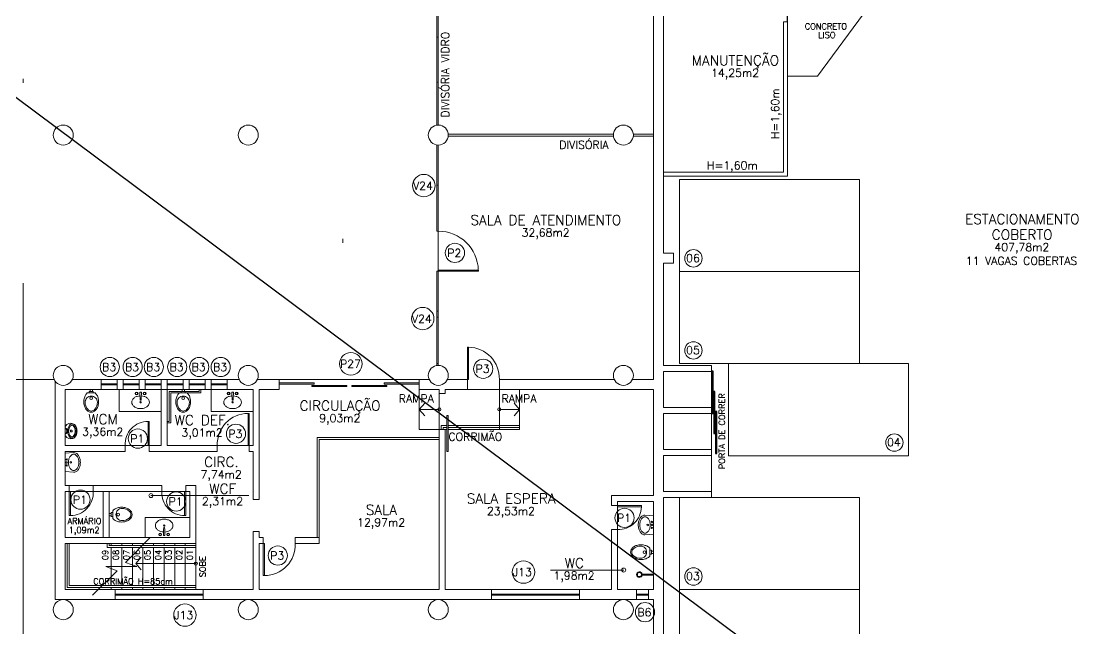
# Model space of a CAD drawing. Extents: x -1057 to 3416, y -340 to 4111.
# Drawn here: x -244.06 to -217.19, y 458.98 to 474.13 of the extents above; entities that cross this region are included whole.
import ezdxf
from ezdxf.enums import TextEntityAlignment as Align

# ---------------------------------------------------------------- set-up
doc = ezdxf.new("R2010")
doc.units = 0
doc.header["$LTSCALE"] = 50
for name, pattern in [('CONTINU', [0]), ('DASHDOT', [1, 0.5, -0.25, 0, -0.25]), ('DASHDOTX2', [2, 1, -0.5, 0, -0.5]), ('HIDDEN', [9.525, 6.35, -3.175])]:
    doc.linetypes.add(name, pattern=pattern)
doc.layers.add('0.1', color=8, linetype='Continuous', lineweight=13)
doc.layers.add('medir projeto', color=6, linetype='Continuous')
doc.styles.add('80X50', font='romans.shx')
doc.styles.get("Standard").update_dxf_attribs({"font": 'romans.shx'})

# ---------------------------------------------------------------- blocks, each defined once
blk = doc.blocks.new('P80')
for points in [[(0, 0.86), (0, 0.83), (0.15, 0.83), (0.15, 0.86)], [(0, 0), (0, 0.03), (0.15, 0.03), (0.15, 0)]]:
    blk.add_lwpolyline(points)
blk.add_lwpolyline([(-0.8, 0.06), (0, 0.06), (0, 0.03), (-0.8, 0.03)], close=True)
at = {"color": 8}
blk.add_arc((-0.025, 0.056), 0.775, 88.1408, 179.6698, dxfattribs=at)
blk = doc.blocks.new('P80 - parede 25cm')
for points in [[(-0.03, -0.125), (0, -0.125), (0, 0.125), (-0.03, 0.125)], [(0.83, -0.125), (0.8, -0.125), (0.8, 0.125), (0.83, 0.125)]]:
    blk.add_lwpolyline(points)
blk.add_lwpolyline([(0.77, -0.925), (0.77, -0.125), (0.8, -0.125), (0.8, -0.925)], close=True)
at = {"color": 8}
blk.add_arc((0.774, -0.15), 0.775, 178.1408, 269.6698, dxfattribs=at)
blk = doc.blocks.new('P60')
at = {"color": 252}
blk.add_lwpolyline([(-0.6, 0.06), (0, 0.06), (0, 0.03), (-0.6, 0.03)], close=True, dxfattribs=at)
at = {"color": 8}
blk.add_arc((-0.029, 0.06), 0.571, 87.1025, 180, dxfattribs=at)
blk = doc.blocks.new('Chuveiro')
at = {"lineweight": -2}
for p, q in [((-0.28, 0), (-0.301, 0)), ((0, 0), (-0.28, 0)), ((-0.28, -0.02), (-0.301, -0.02)), ((0, -0.02), (-0.28, -0.02))]:
    blk.add_line(p, q, dxfattribs=at)
at = {"color": 8, "lineweight": -2}
blk.add_circle((-0.35, -0.01), 0.05, dxfattribs=at)
at = {"lineweight": -2}
blk.add_arc((-0.35, -0.01), 0.07, 8.2132, 351.7868, dxfattribs=at)
blk = doc.blocks.new('Vaso')
for points in [[(0.03, -0.05), (0.03, 0), (-0.03, 0), (-0.03, -0.05)], [(0.05, -0.09), (0.05, -0.05), (-0.05, -0.05), (-0.05, -0.09)]]:
    blk.add_lwpolyline(points)
for points in [[(0.183, -0.31, -0.071776), (0.168, -0.413, -0.083144), (0.129, -0.494, -0.106699), (0.065, -0.552, -0.132564), (-0.002, -0.57, -0.132564), (-0.069, -0.552, -0.106699), (-0.133, -0.494, -0.083144), (-0.172, -0.413, -0.071776), (-0.187, -0.31, -0.071776), (-0.172, -0.207, -0.083144), (-0.133, -0.126, -0.060171), (-0.1, -0.09), (0.096, -0.09, -0.060171), (0.129, -0.126, -0.083144), (0.168, -0.207, -0.071776)], [(-0.088, -0.497, 0.2474), (0, -0.541, 0.2474), (0.088, -0.497, 0.197858), (0.152, -0.318, 0.418329), (0, -0.168, 0.418329), (-0.152, -0.318, 0.197858)]]:
    blk.add_lwpolyline(points, format="xyb", close=True)
blk.add_circle((-0.002, -0.22), 0.0352)
blk = doc.blocks.new('Cuba-emp')
blk.add_lwpolyline([(0.21, 0.248), (0, 0.227), (0, -0.227), (0.21, -0.248, 0.137816), (0.271, -0.231, 0.107041), (0.329, -0.176, 0.080751), (0.364, -0.099, 0.068643), (0.378, -0.001, 0.068643), (0.364, 0.098, 0.080751), (0.329, 0.174, 0.107041), (0.271, 0.23, 0.115752), (0.21, 0.248)], format="xyb")
blk.add_lwpolyline([(0.21, 0.205, -0.131827), (0.25, 0.194, -0.106633), (0.297, 0.151, -0.083482), (0.328, 0.087, -0.072232), (0.341, 0, -0.072232), (0.328, -0.087, -0.083482), (0.297, -0.151, -0.106633), (0.25, -0.194, -0.131827), (0.21, -0.205, -0.131827), (0.17, -0.194, -0.106633), (0.123, -0.151, -0.083482), (0.092, -0.087, -0.072232), (0.079, 0, -0.072232), (0.092, 0.087, -0.083482), (0.123, 0.151, -0.106633), (0.17, 0.194, -0.131827)], format="xyb", close=True)
for centre, radius in [((0.037, -0.002), 0.0193), ((0.037, -0.002), 0.0193), ((0.036, 0.071), 0.0155), ((0.14, -0.001), 0.0198), ((0.036, -0.076), 0.0155)]:
    blk.add_circle(centre, radius)
blk = doc.blocks.new('Cuba')
blk.add_lwpolyline([(-0.016, 0.16, 0.059592), (-0.087, 0.147, 0.084248), (-0.156, 0.113, 0.106469), (-0.205, 0.058, 0.130159), (-0.22, 0, 0.130159), (-0.205, -0.058, 0.106469), (-0.156, -0.113, 0.084248), (-0.087, -0.147, 0.073281), (0, -0.16, 0.073281), (0.087, -0.147, 0.084248), (0.156, -0.113, 0.106469), (0.205, -0.058, 0.130159), (0.22, 0, 0.130159), (0.205, 0.058, 0.106469), (0.156, 0.113, 0.084248), (0.087, 0.147, 0.058268), (0.018, 0.159, 0.073281)], format="xyb")
blk.add_lwpolyline([(0.001, 0.05), (-0.007, 0.05, -0.389688), (-0.009, 0.052, -0.017234), (-0.019, 0.248, -0.418769), (-0.017, 0.25), (0.001, 0.25), (0.019, 0.25, -0.418769), (0.021, 0.248, -0.017234), (0.011, 0.052, -0.389688), (0.009, 0.05)], format="xyb", close=True)
for centre, radius in [((-0.099, 0.22), 0.035), ((0, 0), 0.0175), ((0.101, 0.22), 0.035)]:
    blk.add_circle(centre, radius)
at = {"color": 8}
for centre, radius in [((-0.099, 0.22), 0.025), ((-0.099, 0.22), 0.024), ((0.101, 0.22), 0.025), ((0.101, 0.22), 0.024)]:
    blk.add_circle(centre, radius, dxfattribs=at)
blk = doc.blocks.new('MIC')
for p, q in [((0, 0), (0, 0.111)), ((0.294, 0.002), (0.294, 0)), ((0, -0.112), (0, 0)), ((0.294, 0), (0.294, -0.002))]:
    blk.add_line(p, q)
for points in [[(0, 0.053, -0.473116), (0.005, 0.056), (0.025, 0.051, -0.362542), (0.031, 0.043), (0.033, 0.028, 0.564769), (0.039, 0.023)], [(0.002, 0.08), (0.034, 0.057, -0.1805), (0.041, 0.045), (0.043, 0.032, 0.35029), (0.049, 0.026, -0.252034), (0.063, 0.019)], [(0.064, 0.016, -0.100603), (0.082, 0.1, -0.114611), (0.123, 0.161, -0.309836), (0.21, 0.175, -0.309836)], [(0.161, -0.146), (0.165, -0.147, 0.189039), (0.197, -0.145, 0.189014), (0.26, -0.08, 0.116802), (0.275, 0, 0.116802), (0.26, 0.08, 0.189014), (0.197, 0.145, 0.189039), (0.165, 0.147), (0.161, 0.146)], [(0, -0.053, 0.473116), (0.005, -0.056), (0.025, -0.052, 0.362542), (0.031, -0.043), (0.033, -0.029, -0.564769), (0.039, -0.023)], [(0.002, -0.081), (0.034, -0.057, 0.1805), (0.041, -0.046), (0.043, -0.032, -0.35029), (0.049, -0.026, 0.252034), (0.063, -0.02)], [(0.064, -0.016, 0.100603), (0.082, -0.1, 0.114611), (0.123, -0.161, 0.309836), (0.21, -0.175, 0.309836)]]:
    blk.add_lwpolyline(points, format="xyb")
blk.add_lwpolyline([(0.247, 0), (0.247, -0.008, -0.102017), (0.231, -0.09, -0.100634), (0.2, -0.137, -0.31043), (0.159, -0.144, -0.029837), (0.153, -0.143, -0.193887), (0.101, -0.08, -0.096635), (0.085, 0, -0.096635), (0.101, 0.08, -0.193887), (0.153, 0.142, -0.029837), (0.159, 0.144, -0.31043), (0.2, 0.137, -0.100634), (0.231, 0.09, -0.102017), (0.247, 0.008)], format="xyb", close=True)
blk.add_circle((0.046, 0), 0.0075)
at = {"linetype": 'DASHDOT'}
blk.add_circle((0.152, 0), 0.024, dxfattribs=at)
for centre, radius, start, end in [((0.014, 0.111), 0.0142, 142.0649, 179.055), ((0.138, 0.032), 0.161, 69.9635, 146.7254), ((0.046, 0), 0.024, 251.9674, 108.0326), ((0.139, 0.048), 0.146, 35.2589, 68.1534), ((0.035, -0.011), 0.264, 26.2626, 32.6613), ((-0.029, -0.043), 0.336, 21.0674, 26.2626), ((0.16, 0.03), 0.134, 1.8451, 21.0674), ((-0.722, 0.002), 1.016, 360, 1.8451), ((0.014, -0.111), 0.0142, 180.945, 217.9351), ((0.138, -0.032), 0.161, 213.2746, 290.0365), ((0.139, -0.048), 0.146, 291.8466, 324.7411), ((0.035, 0.011), 0.264, 327.3387, 333.7374), ((-0.029, 0.043), 0.336, 333.7374, 338.9326), ((0.16, -0.03), 0.134, 338.9326, 358.1549), ((-0.722, -0.002), 1.016, 358.1549, 360)]:
    blk.add_arc(centre, radius, start, end)
blk = doc.blocks.new('ÁREA')
for p in [(0.00005, 0.00376), (0, 0)]:
    blk.add_attdef('COMPARTIMENTO', text='', height=0.0025).set_placement(p, align=Align.CENTER)
at = {"color": 1}
for p in [(-0.00005, -0.00376), (-0.0001, -0.00752)]:
    blk.add_attdef('ÁREA', text='', height=0.002, dxfattribs=at).set_placement(p, align=Align.CENTER)

msp = doc.modelspace()

# ---------------------------------------------------------------- linework, layer by layer
at = {"layer": '0.1', "color": 8, "linetype": 'DASHDOTX2', "ltscale": 0.5}
msp.add_line((-236.023, 506.209), (-236.023, 448.092), dxfattribs=at)
at = {"layer": '0.1', "color": 8, "linetype": 'DASHDOT', "ltscale": 0.4}
msp.add_line((-244.013, 487.7), (-244.013, 458.3), dxfattribs=at)
at = {"layer": '0.1', "color": 7}
for p, q in [((-228.263, 477.3), (-228.263, 465.2)), ((-228.013, 475.123), (-228.013, 468.35)), ((-228.013, 468.35), (-227.763, 468.35)), ((-227.763, 468.1), (-227.763, 468.35)), ((-228.013, 468.1), (-227.763, 468.1)), ((-228.013, 468.1), (-228.013, 465.55)), ((-226.813, 465.55), (-228.013, 465.55)), ((-226.813, 465.4), (-228.013, 465.4)), ((-228.013, 465.4), (-228.013, 464.5)), ((-226.813, 465.55), (-226.813, 465.4)), ((-243.213, 465.15), (-243.213, 459.7)), ((-242.783, 465.2), (-242.063, 465.2)), ((-242.063, 464.95), (-242.063, 465.2)), ((-241.663, 465.2), (-241.663, 464.95)), ((-241.663, 465.2), (-241.513, 465.2)), ((-241.513, 465.2), (-241.513, 464.95)), ((-241.113, 465.2), (-241.113, 464.95)), ((-241.113, 465.2), (-240.963, 465.2)), ((-240.963, 465.2), (-240.963, 464.95)), ((-240.563, 465.2), (-240.563, 463.55)), ((-240.563, 465.2), (-240.413, 465.2)), ((-240.413, 465.2), (-240.413, 463.55)), ((-240.013, 465.2), (-240.013, 464.95)), ((-240.013, 465.2), (-239.863, 465.2)), ((-239.863, 465.2), (-239.863, 464.95)), ((-239.463, 465.2), (-239.463, 464.95)), ((-239.463, 465.2), (-239.313, 465.2)), ((-239.313, 465.2), (-239.313, 464.95)), ((-238.913, 465.2), (-238.913, 464.95)), ((-238.913, 465.2), (-238.617, 465.2)), ((-238.158, 465.2), (-237.613, 465.2)), ((-237.613, 465.2), (-237.613, 464.95)), ((-234.113, 464.95), (-234.113, 465.2)), ((-234.113, 465.2), (-233.867, 465.2)), ((-233.408, 465.2), (-232.913, 465.2)), ((-232.913, 464.95), (-232.913, 465.2)), ((-232.113, 465.2), (-229.242, 465.2)), ((-232.113, 464.95), (-232.113, 465.2)), ((-228.783, 465.2), (-228.263, 465.2)), ((-242.963, 464.95), (-242.063, 464.95)), ((-242.963, 464.95), (-242.963, 463.55)), ((-241.663, 464.95), (-241.513, 464.95)), ((-241.113, 464.95), (-240.963, 464.95)), ((-240.413, 464.95), (-240.563, 464.95)), ((-240.013, 464.95), (-239.863, 464.95)), ((-239.463, 464.95), (-239.313, 464.95)), ((-238.913, 464.95), (-238.263, 464.95)), ((-238.263, 464.95), (-238.263, 463.55)), ((-238.113, 464.95), (-238.113, 462.2)), ((-238.113, 464.95), (-237.613, 464.95)), ((-234.113, 464.95), (-233.613, 464.95)), ((-233.613, 464.95), (-233.613, 464.85)), ((-233.463, 464.85), (-233.613, 464.85)), ((-233.463, 464.95), (-233.463, 464.85)), ((-233.463, 464.95), (-232.913, 464.95)), ((-232.113, 464.95), (-228.263, 464.95)), ((-228.263, 464.95), (-228.263, 462.3)), ((-226.813, 464.5), (-228.013, 464.5)), ((-226.813, 464.35), (-228.013, 464.35)), ((-228.013, 464.35), (-228.013, 463.45)), ((-226.813, 464.5), (-226.813, 464.35)), ((-233.613, 463.95), (-233.463, 463.95)), ((-233.613, 463.95), (-233.613, 459.95)), ((-233.463, 463.95), (-233.463, 459.95)), ((-242.963, 463.55), (-241.463, 463.55)), ((-241.463, 463.4), (-241.463, 463.55)), ((-240.863, 463.55), (-240.863, 463.4)), ((-240.863, 463.55), (-240.563, 463.55)), ((-240.413, 463.55), (-239.163, 463.55)), ((-239.163, 463.4), (-239.163, 463.55)), ((-238.363, 463.55), (-238.363, 463.4)), ((-238.363, 463.55), (-238.263, 463.55)), ((-242.963, 463.4), (-241.463, 463.4)), ((-242.963, 463.4), (-242.963, 462.55)), ((-240.863, 463.4), (-239.163, 463.4)), ((-238.363, 463.4), (-238.263, 463.4)), ((-238.263, 463.4), (-238.263, 462.2)), ((-226.813, 463.45), (-228.013, 463.45)), ((-226.813, 463.3), (-228.013, 463.3)), ((-228.013, 463.3), (-228.013, 462.4)), ((-226.813, 463.45), (-226.813, 463.3)), ((-242.963, 462.55), (-242.863, 462.55)), ((-242.863, 462.55), (-242.863, 462.4)), ((-242.263, 462.4), (-242.263, 462.55)), ((-242.263, 462.55), (-240.548, 462.55)), ((-240.548, 462.55), (-240.548, 462.4)), ((-239.948, 462.4), (-239.948, 462.55)), ((-239.948, 462.55), (-239.698, 462.55)), ((-239.698, 462.55), (-239.698, 461.25)), ((-242.963, 462.4), (-242.863, 462.4)), ((-242.963, 462.4), (-242.963, 461.25)), ((-242.263, 462.4), (-242.013, 462.4)), ((-242.013, 462.4), (-242.013, 461.25)), ((-241.863, 462.4), (-241.863, 461.25)), ((-241.863, 462.4), (-240.548, 462.4)), ((-239.948, 462.4), (-239.848, 462.4)), ((-239.848, 462.4), (-239.848, 461.25)), ((-238.263, 462.2), (-238.113, 462.2)), ((-229.313, 462.3), (-229.313, 462.05)), ((-229.313, 462.3), (-228.263, 462.3)), ((-229.163, 462.15), (-229.163, 462.05)), ((-229.163, 462.15), (-228.263, 462.15)), ((-228.263, 462.15), (-228.263, 459.95)), ((-228.013, 462.4), (-226.813, 462.4)), ((-228.013, 462.25), (-226.813, 462.25)), ((-228.013, 462.25), (-228.013, 455.35)), ((-226.813, 462.4), (-226.813, 462.25)), ((-229.163, 462.05), (-229.313, 462.05)), ((-238.113, 461.4), (-238.263, 461.4)), ((-238.263, 461.4), (-238.263, 459.95)), ((-238.113, 461.4), (-238.113, 461.25)), ((-229.313, 461.45), (-229.163, 461.45)), ((-229.313, 461.45), (-229.313, 459.95)), ((-229.163, 461.45), (-229.163, 459.95)), ((-242.963, 461.25), (-242.013, 461.25)), ((-242.963, 461.1), (-239.698, 461.1)), ((-242.963, 461.1), (-242.963, 459.95)), ((-241.863, 461.25), (-239.848, 461.25)), ((-238.113, 461.25), (-238.013, 461.25)), ((-238.113, 461.1), (-238.013, 461.1)), ((-238.113, 461.1), (-238.113, 459.95)), ((-238.013, 461.25), (-238.013, 461.1)), ((-237.213, 461.1), (-237.213, 461.25)), ((-237.213, 461.25), (-236.613, 461.25)), ((-237.213, 461.1), (-236.613, 461.1)), ((-236.613, 461.25), (-236.613, 461.1)), ((-242.963, 459.95), (-241.713, 459.95)), ((-241.713, 459.7), (-241.713, 459.95)), ((-239.513, 459.95), (-239.513, 459.7)), ((-239.513, 459.95), (-238.263, 459.95)), ((-238.113, 459.95), (-233.613, 459.95)), ((-233.463, 459.95), (-232.313, 459.95)), ((-232.313, 459.95), (-232.313, 459.7)), ((-230.113, 459.7), (-230.113, 459.95)), ((-230.113, 459.95), (-229.313, 459.95)), ((-229.163, 459.95), (-228.689, 459.95)), ((-228.689, 459.95), (-228.689, 459.7)), ((-228.389, 459.7), (-228.389, 459.95)), ((-228.389, 459.95), (-228.263, 459.95)), ((-243.213, 459.7), (-241.713, 459.7)), ((-239.513, 459.7), (-232.313, 459.7)), ((-230.113, 459.7), (-228.689, 459.7)), ((-228.389, 459.7), (-228.263, 459.7)), ((-228.263, 459.7), (-228.263, 458.3))]:
    msp.add_line(p, q, dxfattribs=at)
at = {"layer": '0.1', "color": 8}
for p, q in [((-233.678, 477.053), (-233.678, 471.547)), ((-233.638, 471.55), (-233.638, 477.05)), ((-225.013, 474.123), (-225.013, 470.373)), ((-224.913, 474.123), (-225.013, 474.123)), ((-224.913, 474.123), (-224.913, 470.273)), ((-233.389, 471.325), (-229.261, 471.325)), ((-233.389, 471.275), (-229.261, 471.275)), ((-228.764, 471.325), (-228.263, 471.325)), ((-228.764, 471.275), (-228.263, 471.275)), ((-233.678, 471.053), (-233.678, 468.9)), ((-233.638, 465.55), (-233.638, 471.05)), ((-225.013, 470.373), (-228.013, 470.373)), ((-224.913, 470.273), (-228.013, 470.273)), ((-233.678, 467.9), (-233.678, 465.547)), ((-232.638, 467.9), (-233.678, 467.9)), ((-233.678, 465.6), (-233.638, 465.6)), ((-226.813, 465.4), (-226.813, 464.5)), ((-242.063, 465.2), (-241.663, 465.2)), ((-241.513, 465.2), (-241.113, 465.2)), ((-240.963, 465.2), (-240.563, 465.2)), ((-240.413, 465.2), (-240.013, 465.2)), ((-239.863, 465.2), (-239.463, 465.2)), ((-239.313, 465.2), (-238.913, 465.2)), ((-234.113, 465.2), (-237.613, 465.2)), ((-242.063, 465.09), (-241.663, 465.09)), ((-241.663, 465.06), (-242.063, 465.06)), ((-241.663, 464.95), (-242.063, 464.95)), ((-241.613, 464.95), (-241.613, 464.4)), ((-241.513, 465.09), (-241.113, 465.09)), ((-241.113, 465.06), (-241.513, 465.06)), ((-241.113, 464.95), (-241.513, 464.95)), ((-240.963, 465.09), (-240.563, 465.09)), ((-240.563, 465.06), (-240.963, 465.06)), ((-240.563, 464.95), (-240.963, 464.95)), ((-240.413, 465.09), (-240.013, 465.09)), ((-240.013, 465.06), (-240.413, 465.06)), ((-240.013, 464.95), (-240.413, 464.95)), ((-240.363, 464.9), (-240.363, 464.152)), ((-239.618, 464.9), (-240.363, 464.9)), ((-240.323, 464.86), (-240.323, 464.112)), ((-239.578, 464.86), (-240.323, 464.86)), ((-239.863, 465.09), (-239.463, 465.09)), ((-239.463, 465.06), (-239.863, 465.06)), ((-239.463, 464.95), (-239.863, 464.95)), ((-239.618, 464.9), (-239.618, 464.95)), ((-239.578, 464.86), (-239.578, 464.95)), ((-239.313, 465.09), (-238.913, 465.09)), ((-238.913, 465.06), (-239.313, 465.06)), ((-238.913, 464.95), (-239.313, 464.95)), ((-239.313, 464.95), (-239.313, 464.4)), ((-234.113, 463.95), (-234.113, 464.95)), ((-233.613, 464.85), (-233.613, 463.95)), ((-232.913, 464.95), (-232.113, 464.95)), ((-232.111, 464.95), (-232.111, 463.95)), ((-231.611, 464.95), (-231.611, 463.95)), ((-234.113, 464.45), (-233.978, 464.608)), ((-231.611, 464.45), (-231.745, 464.608)), ((-241.613, 464.4), (-240.563, 464.4)), ((-239.313, 464.4), (-238.263, 464.4)), ((-233.613, 464.45), (-234.113, 464.45)), ((-234.113, 464.45), (-233.978, 464.293)), ((-232.111, 464.45), (-231.611, 464.45)), ((-231.611, 464.45), (-231.745, 464.293)), ((-226.813, 464.35), (-226.813, 463.45)), ((-240.363, 464.152), (-240.413, 464.152)), ((-240.323, 464.112), (-240.413, 464.112)), ((-233.563, 464.05), (-233.423, 464.05)), ((-233.563, 464.05), (-233.563, 463.95)), ((-233.393, 464.05), (-231.611, 464.05)), ((-233.613, 463.95), (-234.113, 463.95)), ((-233.513, 464), (-233.423, 464)), ((-233.513, 464), (-233.513, 463.95)), ((-233.463, 463.95), (-233.423, 463.95)), ((-233.393, 464), (-231.611, 464)), ((-233.393, 463.95), (-231.611, 463.95)), ((-240.863, 463.55), (-241.463, 463.55)), ((-238.363, 463.55), (-239.163, 463.55)), ((-236.663, 463.75), (-233.613, 463.75)), ((-236.663, 463.75), (-236.663, 461.25)), ((-236.613, 463.7), (-233.613, 463.7)), ((-236.613, 463.7), (-236.613, 461.25)), ((-226.813, 463.3), (-226.813, 462.4)), ((-242.263, 462.4), (-242.863, 462.4)), ((-241.863, 462.4), (-242.013, 462.4)), ((-240.548, 462.4), (-239.948, 462.4)), ((-229.163, 462.05), (-229.163, 461.45)), ((-240.963, 461.75), (-239.848, 461.75)), ((-240.963, 461.25), (-240.963, 461.75)), ((-241.863, 461.25), (-242.013, 461.25)), ((-239.698, 461.25), (-239.698, 461.05)), ((-241.088, 461), (-239.698, 461)), ((-241.038, 461.05), (-239.698, 461.05)), ((-241.198, 460.6), (-241.063, 460.758)), ((-241.198, 460.6), (-241.063, 460.443)), ((-239.698, 460.6), (-241.198, 460.6)), ((-242.088, 460), (-239.698, 460)), ((-242.038, 460.05), (-239.698, 460.05)), ((-239.698, 460), (-239.698, 460.05)), ((-241.713, 459.95), (-239.513, 459.95)), ((-241.713, 459.84), (-239.513, 459.84)), ((-239.513, 459.81), (-241.713, 459.81)), ((-232.313, 459.95), (-230.113, 459.95)), ((-232.313, 459.84), (-230.113, 459.84)), ((-230.113, 459.81), (-232.313, 459.81)), ((-228.689, 459.95), (-228.389, 459.95)), ((-228.689, 459.84), (-228.389, 459.84)), ((-228.389, 459.81), (-228.689, 459.81)), ((-239.513, 459.7), (-241.713, 459.7)), ((-230.113, 459.7), (-232.313, 459.7)), ((-228.389, 459.7), (-228.689, 459.7))]:
    msp.add_line(p, q, dxfattribs=at)
at = {"layer": '0.1', "color": 8, "linetype": 'CONTINU', "lineweight": -2}
msp.add_line((-224.913, 474.123), (-224.913, 475.123), dxfattribs=at)
at = {"layer": '0.1', "color": 8, "linetype": 'CONTINU'}
for p, q in [((-222.753, 474.686), (-224.163, 472.773)), ((-224.913, 472.773), (-224.163, 472.773)), ((-243.242, 465.2), (-244.213, 465.2)), ((-238.373, 462.3), (-240.82, 462.3)), ((-241.813, 461.1), (-241.813, 461.05)), ((-241.548, 461.1), (-241.548, 461.05)), ((-241.284, 461.1), (-241.284, 461.05)), ((-241.02, 461.1), (-241.02, 461.05)), ((-240.755, 461.1), (-240.755, 461.05)), ((-240.491, 461.1), (-240.491, 461.05)), ((-240.227, 461.1), (-240.227, 461.05)), ((-239.963, 461.1), (-239.963, 461.05)), ((-239.698, 461.1), (-239.698, 459.95)), ((-241.284, 460.804), (-241.284, 460.05)), ((-241.02, 461), (-241.02, 460.05)), ((-240.755, 461), (-240.755, 460.05)), ((-240.491, 461), (-240.491, 460.05)), ((-240.227, 461), (-240.227, 460.05)), ((-239.963, 461), (-239.963, 460.05)), ((-241.813, 460.525), (-241.813, 460.476)), ((-241.813, 460.275), (-241.813, 460.05)), ((-241.548, 460.525), (-241.548, 460.05)), ((-229.003, 460.44), (-230.833, 460.44)), ((-241.813, 460), (-241.813, 459.95)), ((-241.548, 460), (-241.548, 459.95)), ((-241.284, 460), (-241.284, 459.95)), ((-241.02, 460), (-241.02, 459.95)), ((-240.755, 460), (-240.755, 459.95)), ((-240.491, 460), (-240.491, 459.95)), ((-240.227, 460), (-240.227, 459.95)), ((-239.963, 460), (-239.963, 459.95))]:
    msp.add_line(p, q, dxfattribs=at)
at = {"layer": '0.1', "color": 8, "linetype": 'HIDDEN', "ltscale": 0.02}
for p, q in [((-242.263, 462.55), (-242.863, 462.55)), ((-226.813, 462.25), (-225.213, 462.25))]:
    msp.add_line(p, q, dxfattribs=at)
at = {"layer": '0.1', "color": 8, "linetype": 'DASHDOT', "ltscale": 0.2}
for p, q in [((-242.913, 461.1), (-242.913, 460)), ((-242.863, 461.1), (-242.863, 460.05)), ((-241.913, 461.1), (-241.913, 461)), ((-241.863, 461.1), (-241.863, 461.05)), ((-241.913, 461), (-241.088, 461)), ((-241.863, 461.05), (-241.038, 461.05)), ((-241.813, 460.525), (-241.813, 461)), ((-241.548, 460.525), (-241.548, 461)), ((-241.284, 460.804), (-241.284, 461)), ((-241.813, 460.275), (-241.813, 460.476)), ((-242.913, 460), (-242.088, 460)), ((-242.863, 460.05), (-242.038, 460.05))]:
    msp.add_line(p, q, dxfattribs=at)
at = {"layer": '0.1', "color": 8}
for points in [[(-233.638, 473.74), (-233.678, 473.74)], [(-233.638, 472.62), (-233.678, 472.62)], [(-233.678, 470.05), (-233.638, 470.05)], [(-223.11, 470.194), (-227.61, 470.194)], [(-227.61, 470.194), (-227.61, 465.594), (-221.889, 465.594)], [(-223.11, 465.594), (-223.11, 470.194)], [(-233.678, 468.9), (-233.638, 468.9)], [(-232.638, 467.9), (-232.638, 467.93), (-233.638, 467.93)], [(-227.61, 467.894), (-223.11, 467.894)], [(-233.678, 466.75), (-233.638, 466.75)], [(-226.389, 465.594), (-226.389, 463.294), (-221.889, 463.294), (-221.889, 465.594)], [(-223.11, 462.25), (-227.61, 462.25)], [(-227.61, 462.25), (-227.61, 455.35), (-223.11, 455.35), (-223.11, 462.25)], [(-242.279, 459.809), (-241.666, 460.422), (-241.949, 460.525), (-241.177, 460.525), (-241.459, 460.629), (-240.847, 461.241)], [(-227.61, 459.95), (-223.11, 459.95)]]:
    msp.add_lwpolyline(points, dxfattribs=at)
at = {"layer": '0.1', "color": 8, "linetype": 'CONTINU', "lineweight": -2}
for points in [[(-226.771, 464.351), (-226.771, 465.401), (-226.801, 465.401), (-226.801, 464.351)], [(-226.725, 463.851), (-226.725, 464.901), (-226.755, 464.901), (-226.755, 463.851)], [(-226.68, 463.351), (-226.68, 464.401), (-226.71, 464.401), (-226.71, 463.351)]]:
    msp.add_lwpolyline(points, close=True, dxfattribs=at)
at = {"layer": '0.1', "color": 8}
for points in [[(-237.613, 465.11), (-236.738, 465.11), (-236.738, 465.08), (-237.613, 465.08)], [(-234.988, 465.08), (-234.113, 465.08), (-234.113, 465.11), (-234.988, 465.11)], [(-236.798, 465.05), (-235.923, 465.05), (-235.923, 465.02), (-236.798, 465.02)], [(-235.803, 465.02), (-234.928, 465.02), (-234.928, 465.05), (-235.803, 465.05)], [(-233.423, 463.4), (-233.393, 463.4), (-233.393, 464.3), (-233.423, 464.3)]]:
    msp.add_lwpolyline(points, close=True, dxfattribs=at)
at = {"layer": '0.1', "color": 7}
for centre in [(-243.013, 471.3), (-238.388, 471.3), (-233.638, 471.3), (-229.013, 471.3), (-243.013, 465.3), (-238.388, 465.3), (-233.638, 465.3), (-229.013, 465.3), (-243.013, 459.45), (-238.388, 459.45), (-233.638, 459.45), (-229.013, 459.45)]:
    msp.add_circle(centre, 0.25, dxfattribs=at)
at = {"layer": '0.1', "color": 8}
for centre, radius in [((-234, 470.037), 0.28), ((-233.223, 468.358), 0.24), ((-227.261, 468.222), 0.217), ((-234.028, 466.717), 0.28), ((-227.261, 465.922), 0.217), ((-241.85, 465.509), 0.24), ((-241.279, 465.509), 0.24), ((-240.75, 465.509), 0.24), ((-240.165, 465.509), 0.24), ((-239.615, 465.509), 0.24), ((-239.079, 465.509), 0.24), ((-235.825, 465.587), 0.28), ((-232.516, 465.465), 0.24), ((-233.613, 464.45), 0.0387), ((-232.111, 464.45), 0.0387), ((-238.696, 463.842), 0.24), ((-241.147, 463.721), 0.24), ((-222.24, 463.622), 0.217), ((-242.582, 462.196), 0.24), ((-240.19, 462.151), 0.24), ((-228.983, 461.741), 0.24), ((-237.651, 460.801), 0.24), ((-239.698, 460.6), 0.0387), ((-231.509, 460.388), 0.28), ((-227.261, 460.278), 0.217), ((-239.971, 459.315), 0.28), ((-228.472, 459.387), 0.24)]:
    msp.add_circle(centre, radius, dxfattribs=at)
at = {"layer": '0.1', "color": 8, "linetype": 'CONTINU'}
for centre in [(-240.82, 462.3), (-229.003, 460.44)]:
    msp.add_circle(centre, 0.0498, dxfattribs=at)
at = {"layer": '0.1', "color": 8}
for start, end in [(1.7191, 90), (267.7076, 270)]:
    msp.add_arc((-233.638, 467.9), 1, start, end, dxfattribs=at)
at = {"layer": 'medir projeto', "color": 5, "linetype": 'CONTINU', "lineweight": -2}
msp.add_line((-181.241, 425.353), (-309.736, 521.045), dxfattribs=at)

# ---------------------------------------------------------------- block references
at = {"layer": '0.1', "color": 8}
ref = msp.add_blockref('ÁREA', (-226.214, 473.04), dxfattribs=dict(at, xscale=133.3333333333333, yscale=133.3333333333333, zscale=133.3333333333333))
ref.add_attrib('COMPARTIMENTO', 'MANUTENÇÃO', dxfattribs={"layer": '0', "color": 3, "height": 0.25}).set_placement((-226.214, 473.04), align=Align.CENTER)
ref.add_attrib('ÁREA', '14,25m2', dxfattribs={"layer": '0', "color": 1, "height": 0.2}).set_placement((-226.22, 472.752), align=Align.CENTER)
ref = msp.add_blockref('ÁREA', (-230.951, 469.052), dxfattribs=dict(at, xscale=133.3333333333333, yscale=133.3333333333333, zscale=133.3333333333333))
ref.add_attrib('COMPARTIMENTO', 'SALA DE ATENDIMENTO', dxfattribs={"layer": '0', "color": 3, "height": 0.25}).set_placement((-230.951, 469.052), align=Align.CENTER)
ref.add_attrib('ÁREA', '32,68m2', dxfattribs={"layer": '0', "color": 1, "height": 0.2}).set_placement((-230.957, 468.764), align=Align.CENTER)
ref = msp.add_blockref('ÁREA', (-219.046, 468.69), dxfattribs=dict(at, xscale=133.3333333333333, yscale=133.3333333333333, zscale=133.3333333333333))
ref.add_attrib('COMPARTIMENTO', 'COBERTO', dxfattribs={"layer": '0', "color": 3, "height": 0.25}).set_placement((-219.046, 468.69), align=Align.CENTER)
ref.add_attrib('ÁREA', '407,78m2', dxfattribs={"layer": '0', "color": 1, "height": 0.2}).set_placement((-219.053, 468.402), align=Align.CENTER)
ref.add_attrib('ÁREA', '11 VAGAS COBERTAS', dxfattribs={"layer": '0', "color": 1, "height": 0.2}).set_placement((-219.06, 468.06), align=Align.CENTER)
ref.add_attrib('COMPARTIMENTO', 'ESTACIONAMENTO', dxfattribs={"layer": '0', "color": 3, "height": 0.25}).set_placement((-219.04, 469.078), align=Align.CENTER)
at = {"layer": '0.1', "color": 7, "rotation": 180}
msp.add_blockref('P80 - parede 25cm', (-232.113, 465.075), dxfattribs=at)
at = {"layer": '0.1', "color": 8}
for name, p in [('Vaso', (-242.312, 464.95)), ('Cuba', (-241.08, 464.629)), ('Vaso', (-240.013, 464.95)), ('Cuba', (-238.78, 464.629)), ('MIC', (-242.963, 463.91)), ('Cuba-emp', (-242.963, 463.127)), ('Chuveiro', (-228.263, 460.335))]:
    msp.add_blockref(name, p, dxfattribs=at)
ref = msp.add_blockref('ÁREA', (-236.093, 464.419), dxfattribs=dict(at, xscale=133.3333333333333, yscale=133.3333333333333, zscale=133.3333333333333))
ref.add_attrib('COMPARTIMENTO', 'CIRCULAÇÃO', dxfattribs={"layer": '0', "color": 3, "height": 0.25}).set_placement((-236.093, 464.419), align=Align.CENTER)
ref.add_attrib('ÁREA', '9,03m2', dxfattribs={"layer": '0', "color": 1, "height": 0.2}).set_placement((-236.1, 464.131), align=Align.CENTER)
ref = msp.add_blockref('ÁREA', (-242.019, 464.082), dxfattribs=dict(at, xscale=133.3333333333333, yscale=133.3333333333333, zscale=133.3333333333333))
ref.add_attrib('COMPARTIMENTO', 'WCM', dxfattribs={"layer": '0', "color": 3, "height": 0.25}).set_placement((-242.019, 464.082), align=Align.CENTER)
ref.add_attrib('ÁREA', '3,36m2', dxfattribs={"layer": '0', "color": 1, "height": 0.2}).set_placement((-242.026, 463.794), align=Align.CENTER)
ref = msp.add_blockref('ÁREA', (-239.537, 464.058), dxfattribs=dict(at, xscale=133.3333333333333, yscale=133.3333333333333, zscale=133.3333333333333))
ref.add_attrib('COMPARTIMENTO', 'WC DEF.', dxfattribs={"layer": '0', "color": 3, "height": 0.25}).set_placement((-239.537, 464.058), align=Align.CENTER)
ref.add_attrib('ÁREA', '3,01m2', dxfattribs={"layer": '0', "color": 1, "height": 0.2}).set_placement((-239.544, 463.77), align=Align.CENTER)
at = {"layer": '0.1', "color": 8, "xscale": -1}
for name, p, rotation in [('P80', (-238.333, 463.55), 90), ('P60', (-240.833, 463.55), 90), ('P60', (-242.893, 462.4), 270), ('P80', (-238.043, 461.1), 270)]:
    msp.add_blockref(name, p, dxfattribs=dict(at, rotation=rotation))
at = {"layer": '0.1', "color": 8}
ref = msp.add_blockref('ÁREA', (-239.059, 463.013), dxfattribs=dict(at, xscale=133.3333333333333, yscale=133.3333333333333, zscale=133.3333333333333))
ref.add_attrib('COMPARTIMENTO', 'CIRC.', dxfattribs={"layer": '0', "color": 3, "height": 0.25}).set_placement((-239.059, 463.013), align=Align.CENTER)
ref.add_attrib('ÁREA', '7,74m2', dxfattribs={"layer": '0', "color": 1, "height": 0.2}).set_placement((-239.066, 462.725), align=Align.CENTER)
ref = msp.add_blockref('ÁREA', (-239.025, 462.345), dxfattribs=dict(at, xscale=133.3333333333333, yscale=133.3333333333333, zscale=133.3333333333333))
ref.add_attrib('COMPARTIMENTO', 'WCF', dxfattribs={"layer": '0', "color": 3, "height": 0.25}).set_placement((-239.025, 462.345), align=Align.CENTER)
ref.add_attrib('ÁREA', '2,31m2', dxfattribs={"layer": '0', "color": 1, "height": 0.2}).set_placement((-239.032, 462.057), align=Align.CENTER)
for name, p, rotation in [('P60', (-239.918, 462.4), 90), ('Vaso', (-241.863, 461.825), 90), ('P60', (-229.163, 462.08), 180), ('Cuba', (-240.49, 461.549), 180), ('Cuba-emp', (-228.263, 461.565), 180), ('Vaso', (-228.263, 460.884), 270)]:
    msp.add_blockref(name, p, dxfattribs=dict(at, rotation=rotation))
ref = msp.add_blockref('ÁREA', (-231.817, 462.099), dxfattribs=dict(at, xscale=133.3333333333333, yscale=133.3333333333333, zscale=133.3333333333333))
ref.add_attrib('COMPARTIMENTO', 'SALA ESPERA', dxfattribs={"layer": '0', "color": 3, "height": 0.25}).set_placement((-231.817, 462.099), align=Align.CENTER)
ref.add_attrib('ÁREA', '23,53m2', dxfattribs={"layer": '0', "color": 1, "height": 0.2}).set_placement((-231.823, 461.811), align=Align.CENTER)
ref = msp.add_blockref('ÁREA', (-235.061, 461.817), dxfattribs=dict(at, xscale=133.3333333333333, yscale=133.3333333333333, zscale=133.3333333333333))
ref.add_attrib('COMPARTIMENTO', 'SALA', dxfattribs={"layer": '0', "color": 3, "height": 0.25}).set_placement((-235.061, 461.817), align=Align.CENTER)
ref.add_attrib('ÁREA', '12,97m2', dxfattribs={"layer": '0', "color": 1, "height": 0.2}).set_placement((-235.067, 461.53), align=Align.CENTER)
ref = msp.add_blockref('ÁREA', (-242.484, 461.652), dxfattribs=dict(at, xscale=133.3333333333333, yscale=133.3333333333333, zscale=133.3333333333333))
ref.add_attrib('COMPARTIMENTO', 'ARMÁRIO', dxfattribs={"layer": '0', "color": 1, "height": 0.15}).set_placement((-242.484, 461.588), align=Align.CENTER)
ref.add_attrib('ÁREA', '1,09m2', dxfattribs={"layer": '0', "color": 1, "height": 0.15}).set_placement((-242.49, 461.364), align=Align.CENTER)
ref = msp.add_blockref('ÁREA', (-230.238, 460.488), dxfattribs=dict(at, xscale=133.3333333333333, yscale=133.3333333333333, zscale=133.3333333333333))
ref.add_attrib('COMPARTIMENTO', 'WC', dxfattribs={"layer": '0', "color": 3, "height": 0.25}).set_placement((-230.238, 460.488), align=Align.CENTER)
ref.add_attrib('ÁREA', '1,98m2', dxfattribs={"layer": '0', "color": 1, "height": 0.2}).set_placement((-230.245, 460.2), align=Align.CENTER)

# ---------------------------------------------------------------- texts
at = {"layer": '0.1', "color": 7}
for s, height, p in [('CONCRETO', 0.15, (-224.479, 473.939)), ('LISO', 0.15, (-224.142, 473.723)), ('DIVISÓRIA', 0.2, (-230.617, 470.956)), ('H=1,60m', 0.2, (-226.924, 470.442)), ('V24', 0.2, (-234.271, 469.936)), ('P2', 0.2, (-233.414, 468.256)), ('06', 0.2, (-227.445, 468.129)), ('V24', 0.2, (-234.299, 466.615)), ('05', 0.2, (-227.445, 465.829)), ('P27', 0.2, (-236.096, 465.486)), ('B3', 0.2, (-242.041, 465.407)), ('B3', 0.2, (-241.47, 465.407)), ('B3', 0.2, (-240.941, 465.407)), ('B3', 0.2, (-240.356, 465.407)), ('B3', 0.2, (-239.806, 465.407)), ('B3', 0.2, (-239.27, 465.407)), ('P3', 0.2, (-232.707, 465.363)), ('RAMPA', 0.2, (-234.626, 464.62)), ('RAMPA', 0.2, (-232.058, 464.62)), ('P1', 0.2, (-241.338, 463.62)), ('P3', 0.2, (-238.887, 463.74)), ('CORRIMÃO', 0.2, (-233.386, 463.668)), ('04', 0.2, (-222.424, 463.529)), ('P1', 0.2, (-242.773, 462.095)), ('P1', 0.2, (-240.381, 462.049)), ('P1', 0.2, (-229.173, 461.64)), ('P3', 0.2, (-237.841, 460.7)), ('J13', 0.2, (-231.78, 460.287)), ('03', 0.2, (-227.445, 460.186)), ('B6', 0.2, (-228.663, 459.285)), ('J13', 0.2, (-240.242, 459.213))]:
    msp.add_text(s, height=height, dxfattribs=at).set_placement(p)
for s, height, p in [('DIVISÓRIA VIDRO', 0.2, (-233.365, 471.737)), ('H=1,60m', 0.2, (-225.12, 471.198)), ('PORTA DE CORRER', 0.15, (-226.476, 462.956))]:
    msp.add_text(s, height=height, rotation=90, dxfattribs=at).set_placement(p)
at = {"layer": '0.1', "color": 7, "style": '80X50'}
for s, p in [('09', (-241.889, 460.686)), ('08', (-241.624, 460.686)), ('07', (-241.36, 460.686)), ('06', (-241.096, 460.686)), ('05', (-240.832, 460.686)), ('04', (-240.567, 460.686)), ('03', (-240.303, 460.686)), ('02', (-240.039, 460.686)), ('01', (-239.774, 460.686)), ('SOBE', (-239.454, 460.259))]:
    msp.add_text(s, height=0.15, rotation=90, dxfattribs=at).set_placement(p)
msp.add_text('CORRIMÃO H=85cm', height=0.15, dxfattribs=at).set_placement((-242.262, 460.082))

doc.saveas('drawing.dxf')
